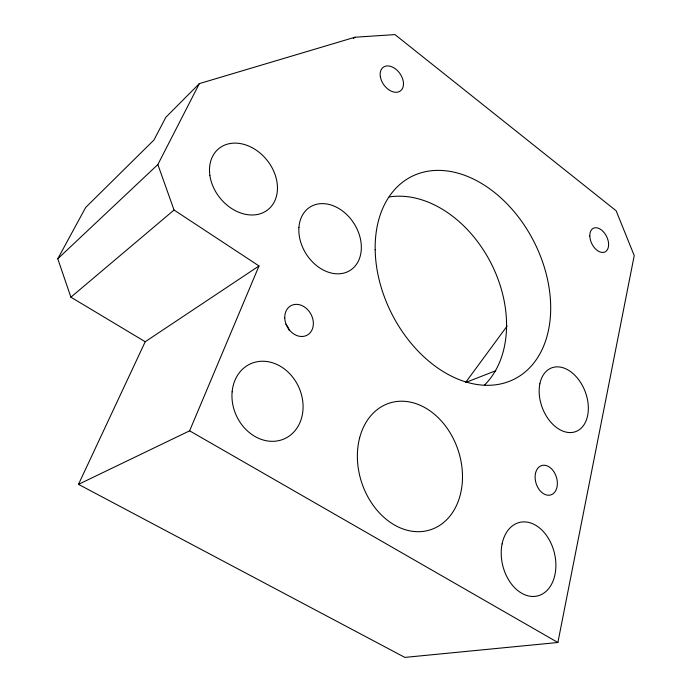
<?xml version="1.0" encoding="UTF-8"?>
<svg xmlns="http://www.w3.org/2000/svg" width="692" height="692" viewBox="0 0 692 692"><rect width="100%" height="100%" fill="white"/><g stroke="black" fill="none" stroke-linecap="round" stroke-linejoin="round"><path stroke-width="1.04" d="M145.216 341.736L78.49 484.357L404.837 657.4L557.882 642.496L634.227 255.59L616.139 210.775L394.968 34.6L354.97 37.23L199.348 83.611L165.829 117.32L153.961 139.992L85.696 207.436L57.773 258.782L70.895 297.179L145.216 341.736L259.016 265.953L174.047 210.022L157.854 164.549L199.348 83.611M78.49 484.357L189.617 430.822L259.016 265.953M466.244 381.621L507.141 326.027M57.773 258.782L157.854 164.549M353.361 38.622L354.97 37.23M70.895 297.179L174.047 210.022M465.604 382.494L495.723 370.756M189.617 430.822L557.882 642.496M389.267 196.943A108.315 78.966 63 0 1 491.277 263.669A108.315 78.966 63 0 1 484.426 385.15M285.917 324.124A16.314 13.26 60.7 0 1 289.334 330.629M375.176 249.821A113.566 79.718 63 0 0 508.404 381.69A113.566 79.718 63 0 0 505.255 202.029A113.566 79.718 63 0 0 375.176 249.821M589.8 235.946A13.191 8.226 63.7 0 0 604.142 252.26A13.191 8.226 63.7 0 0 603.666 232.062A13.191 8.226 63.7 0 0 589.8 235.946M380.366 76.821A14.618 9.826 54.4 0 0 399.5 91.491A14.618 9.826 54.4 0 0 395.59 68.992A14.618 9.826 54.4 0 0 380.366 76.821M359.632 437.88A66.57 50.853 72 0 0 421.852 531.534A66.57 50.853 72 0 0 448.295 429.957A66.57 50.853 72 0 0 359.632 437.88M535.487 473.397A15.38 10.622 72.6 0 0 549.154 495.23A15.38 10.622 72.6 0 0 554.093 472.074A15.38 10.622 72.6 0 0 535.487 473.397M284.749 317.87A16.824 13.425 60.7 0 0 306.608 335.447A16.824 13.425 60.7 0 0 305.795 307.949A16.824 13.425 60.7 0 0 284.749 317.87M232.123 391.897A41.139 34.297 65.5 0 0 282.146 439.697A41.139 34.297 65.5 0 0 288.279 372.27A41.139 34.297 65.5 0 0 232.123 391.897M502.098 543.895A37.852 26.581 76.2 0 0 535.764 596.279A37.852 26.581 76.2 0 0 547.779 537.347A37.852 26.581 76.2 0 0 502.098 543.895M298.935 227.4A37.48 28.363 57.6 0 0 343.543 273.167A37.48 28.363 57.6 0 0 347.791 215.61A37.48 28.363 57.6 0 0 298.935 227.4M539.864 383.826A34.055 22.905 69.2 0 0 570.623 432.569A34.055 22.905 69.2 0 0 580.778 382.762A34.055 22.905 69.2 0 0 539.864 383.826M209.884 175.448A39.21 30.18 51.3 0 0 264.742 211.83A39.21 30.18 51.3 0 0 255.806 149.879A39.21 30.18 51.3 0 0 209.884 175.448"/></g></svg>
